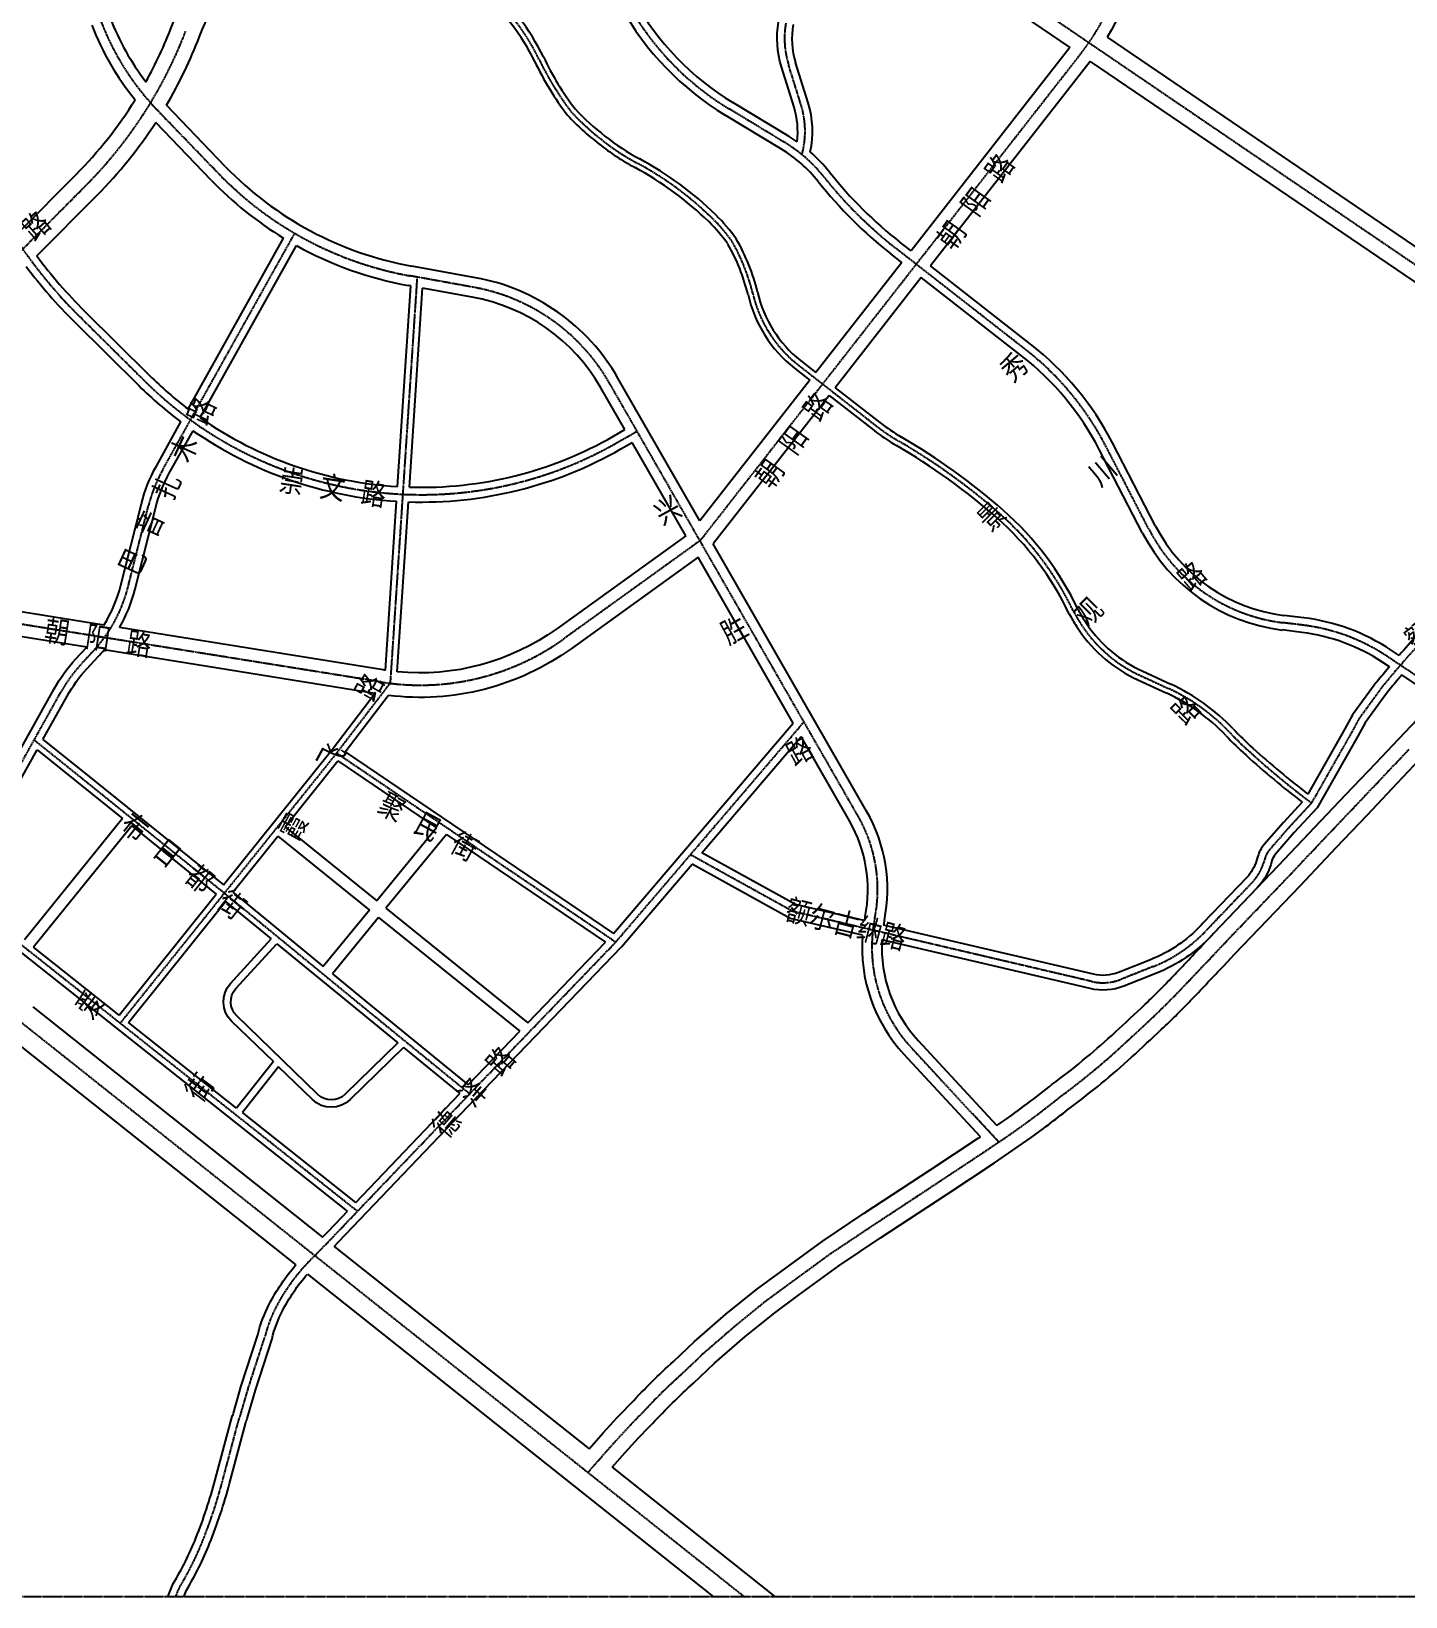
# Model space of a CAD drawing. Header units: millimetres. Extents: x 429861 to 37403537, y 4398138 to 8816131.
# Drawn here: x 434063 to 436857, y 4399003 to 4402187 of the extents above; entities that cross this region are included whole.
import ezdxf

# ---------------------------------------------------------------- set-up
doc = ezdxf.new("R2010")
doc.units = ezdxf.units.MM
doc.linetypes.add('CENTER', pattern=[2, 1.25, -0.25, 0.25, -0.25])
for name, color, linetype in [('zhix', 7, 'Continuous'), ('中心线', 55, 'CENTER'), ('路名', 21, 'Continuous'), ('路网', 253, 'Continuous')]:
    doc.layers.add(name, color=color, linetype=linetype)
doc.styles.add('HZ', font='rs.shx', dxfattribs={"width": 0.8, "bigfont": 'hztxt.shx'})

msp = doc.modelspace()

# ---------------------------------------------------------------- linework, layer by layer
at = {"layer": 'zhix', "flags": 128}
for points in [[(434065.9, 4400202.2), (434655.1, 4399733.9)], [(434017.4, 4400141.1), (434600.9, 4399677.4)], [(434678.7, 4399715.1), (435196.9, 4399303.4)], [(434624.4, 4399658.7), (435450, 4399002.6)], [(435243.9, 4399266), (435575.4, 4399002.6)]]:
    msp.add_lwpolyline(points, dxfattribs=at)
at = {"layer": '中心线'}
for p, q in [((435649.9, 4402547.1), (437337.9, 4401398.3)), ((436195.9, 4402140.5), (435422.5, 4401150.5)), ((435627.9, 4402037), (435602.4, 4402119.2)), ((434442.9, 4401898.2), (434319.6, 4402026.1)), ((434442.9, 4401898.2), (434319.6, 4402026.1)), ((435596, 4401959.7), (435481.7, 4402029)), ((434012, 4401709.7), (434175.4, 4401874.6)), ((434330.4, 4401295.2), (434598.7, 4401775.9)), ((436085.4, 4401538.5), (435819.7, 4401746.1)), ((434962.8, 4401665.9), (434832.8, 4401689.5)), ((434962.8, 4401665.9), (434832.8, 4401689.5)), ((434793.3, 4400861.5), (434848, 4401686.7)), ((434160.7, 4401607.2), (434292.9, 4401476.1)), ((435620.5, 4401509.5), (435643.1, 4401491.8)), ((435422.5, 4401150.5), (435238.4, 4401471.4)), ((435422.5, 4401150.5), (435238.4, 4401471.4)), ((435643.1, 4401491.8), (435782.2, 4401383.1)), ((435254.2, 4401350.3), (435294.6, 4401373.4)), ((436335.5, 4401173.1), (436247.6, 4401343)), ((434259.7, 4401056.5), (434301.4, 4401222.2)), ((435422.5, 4401150.5), (435145.8, 4400951.2)), ((435743.8, 4400590.5), (435422.5, 4401150.5)), ((435743.8, 4400590.5), (435422.5, 4401150.5)), ((434774.3, 4400863.2), (433487.6, 4401069.7)), ((436648, 4400978.9), (436607.6, 4400983.8)), ((434164.9, 4400900.1), (434188.7, 4400925.7)), ((437316.9, 4400583.5), (436819.1, 4400915.5)), ((434684, 4400718.6), (434793.3, 4400861.5)), ((436308.1, 4400880.9), (436375.5, 4400849.7)), ((434025.9, 4400667.9), (434122.7, 4400841.8)), ((436796.4, 4400835.5), (436762, 4400788.3)), ((436808.3, 4400852), (436796.4, 4400835.5)), ((435251.5, 4400334.3), (435633.9, 4400782)), ((436762, 4400788.3), (436746.9, 4400760.3)), ((434069, 4400745.3), (434162.7, 4400670)), ((436746.9, 4400760.3), (436665.1, 4400616.3)), ((434243.8, 4400169), (434684, 4400718.6)), ((434688.8, 4400715.4), (435251.5, 4400334.3)), ((436818, 4400677.7), (436864.4, 4400726.6)), ((434162.7, 4400670), (434455.9, 4400433.6)), ((436757.5, 4400613.7), (436818, 4400677.7)), ((436665.1, 4400616.3), (436619.5, 4400567.1)), ((436694.1, 4400547.1), (436757.5, 4400613.7)), ((436619.5, 4400567.1), (436581.1, 4400522.8)), ((436620.5, 4400469.2), (436694.1, 4400547.1)), ((435611, 4400396.5), (435403.1, 4400511.7)), ((436570.9, 4400504.3), (436568.3, 4400495.6)), ((436544.7, 4400455.1), (436455.7, 4400362)), ((436488.3, 4400331.1), (436620.5, 4400469.2)), ((434726.1, 4399786.4), (433906.6, 4400436.4)), ((434455.9, 4400433.6), (434737.4, 4400202.6)), ((436218.8, 4400254), (435611, 4400396.5)), ((436455.7, 4400362), (436451.9, 4400358)), ((434954.5, 4400025.5), (435251.5, 4400334.3)), ((436464.7, 4400305.9), (436488.3, 4400331.1)), ((436343.7, 4400284.3), (436278.6, 4400258.4)), ((434737.4, 4400202.6), (434954.4, 4400025.6)), ((434041.6, 4400171.7), (435512.7, 4399002.6)), ((436029.8, 4399927.4), (435851.8, 4400119.6)), ((436029.8, 4399927.4), (435851.8, 4400119.6)), ((434705.9, 4399765.3), (434954.5, 4400025.5)), ((434954.4, 4400025.6), (434954.5, 4400025.5)), ((436004.4, 4399910.2), (436053.6, 4399943.5)), ((435908.4, 4399846.6), (436004.4, 4399910.2)), ((435773.1, 4399757.4), (435908.4, 4399846.6)), ((434676, 4399733.8), (434705.9, 4399765.3)), ((435687.8, 4399700.5), (435773.1, 4399757.4)), ((434627.1, 4399683.7), (434676, 4399733.8)), ((435605.1, 4399640.1), (435687.8, 4399700.5)), ((435555.9, 4399603.9), (435605.1, 4399640.1)), ((435494.5, 4399554), (435555.9, 4399603.9)), ((435431.7, 4399499.6), (435494.5, 4399554)), ((434504.2, 4399426.8), (434538, 4399531.3)), ((435388.9, 4399459), (435431.7, 4399499.6)), ((434488.2, 4399371.6), (434504.2, 4399426.8)), ((434451.5, 4399236.7), (434484.7, 4399361.9)), ((435215.8, 4399279.4), (435248.2, 4399316)), ((435194.8, 4399255.2), (435215.8, 4399279.4)), ((434356.6, 4399002.6), (434364.8, 4399022.4)), ((449356.1, 4399002.6), (429861.3, 4399002.6))]:
    msp.add_line(p, q, dxfattribs=at)
for centre, radius, start, end in [((435801.9, 4402448.3), 500, 322.0027, 358.9662), ((434703.5, 4401942.3), 434.3, 25.6559, 49.6976), ((435782.1, 4402525), 579.9, 208.9796, 238.7977), ((434705.9, 4402398.5), 536.6, 200.9499, 223.9518), ((434705.9, 4402398.5), 536.6, 200.9499, 223.9518), ((435774.3, 4402172.6), 180, 170.2217, 197.2803), ((433536.2, 4402508.2), 900, 315.2488, 339.0772), ((435665.6, 4402404.5), 633, 205.6559, 217.1322), ((435537.1, 4402374.5), 515.3, 223.1104, 232.466), ((435456.1, 4401983.5), 180, 344.6809, 17.2803), ((434864.7, 4402317.3), 1000, 199.3491, 225.2488), ((435525.6, 4402346.1), 485.9, 231.5026, 241.696), ((435443.2, 4401707.4), 295, 38.3272, 58.7978), ((434973.8, 4401321.6), 677.8, 45.6266, 61.692), ((434961.2, 4402397.9), 720, 223.9518, 259.724), ((434961.2, 4402397.9), 720, 223.9518, 259.724), ((436348.5, 4402423), 858.9, 218.3275, 232.0027), ((435208.2, 4401561.2), 342.6, 35.3745, 45.6266), ((435132, 4401556.2), 409.6, 13.7542, 29.7567), ((434891.4, 4401272.3), 400, 29.844, 79.724), ((434891.4, 4401272.3), 400, 29.844, 79.724), ((435780.2, 4401710.4), 256.7, 192.7814, 231.5263), ((435719.1, 4401069.6), 595, 27.3524, 52.0027), ((434856.1, 4402044.2), 800, 225.2488, 299.844), ((436028.5, 4401698.3), 400, 232.0027, 239.7505), ((435158.4, 4400206.4), 1327.1, 48.7879, 59.7505), ((434592.3, 4401149), 300, 150.8293, 165.8728), ((435620.4, 4400739), 622, 25.4178, 48.4722), ((436650.8, 4401336.2), 355, 207.3524, 263.0169), ((433968.8, 4401129.7), 300, 317.1414, 345.8728), ((436461, 4401153.6), 315.4, 207.8946, 212.9031), ((436433.5, 4401132), 280.6, 212.2512, 243.4637), ((436600, 4400586.8), 395, 56.3056, 83.0169), ((434853.6, 4401356.8), 500, 260.8796, 305.7718), ((438194, 4399742.1), 1775.1, 137.2228, 140.1988), ((434384.9, 4400696), 300, 137.1414, 150.9236), ((424841.6, 4410867.3), 15604.8, 320.07292, 320.19884), ((436201, 4400476.5), 412, 43.6854, 64.9367), ((437077.4, 4401313.6), 800, 223.6854, 227.7432), ((434520.6, 4400467), 300, 55.8897, 57.0086), ((437716.6, 4402017.1), 1750.5, 227.7432, 233.1007), ((435483.6, 4400441.2), 300, 348.68, 29.844), ((435483.6, 4400441.2), 300, 348.68, 29.844), ((436618.8, 4400490), 50, 138.9763, 163.3926), ((436472.5, 4400524.2), 100, 316.2585, 343.3926), ((436071.9, 4400323.4), 300, 168.68, 222.8019), ((436071.9, 4400323.4), 300, 168.68, 222.8019), ((436233, 4400563.1), 300, 291.6493, 316.8746), ((411464.3, 4424025.4), 34462.1, 316.35485, 316.50597), ((436241.7, 4400351.4), 100, 256.8088, 291.6493), ((435195.4, 4401391), 1667.6, 313.3579, 316.3548), ((432622.3, 4404115.9), 5415.4, 312.4821, 313.3579), ((435259.7, 4401235.9), 1510.2, 306.4466, 312.4821), ((434901.7, 4401584.3), 2004.8, 305.072, 308.7638), ((434902.6, 4399414.6), 385.2, 135.6799, 152.7951), ((434797.5, 4399468.6), 267, 152.7951, 166.4119), ((436264.7, 4398487.3), 1308.2, 132.0283, 137.235), ((434412.8, 4399393.4), 78.5, 336.3107, 343.8155), ((436223.7, 4398452.2), 1303, 134.8774, 138.4753), ((433445.4, 4399503.3), 1040.8, 338.1679, 345.1557), ((433808.1, 4399358), 650.1, 328.9132, 338.1679)]:
    msp.add_arc(centre, radius, start, end, dxfattribs=at)
at = {"layer": '路网', "ltscale": 50}
for p, q in [((435633.1, 4402522.3), (436174.5, 4402153.8)), ((435642.3, 4402041.4), (435616.7, 4402123.6)), ((436216, 4402125.6), (437317.2, 4401376)), ((435603.8, 4401972.5), (435489.4, 4402041.8)), ((434457.3, 4401912.1), (434337.6, 4402036.3)), ((435588.3, 4401946.8), (435473.9, 4402016.1)), ((434428.5, 4401884.3), (434315.9, 4402001.2)), ((435851.5, 4401740.3), (435828.9, 4401757.9)), ((435833, 4401716.6), (435810.4, 4401734.3)), ((434966.4, 4401685.6), (434836.4, 4401709.2)), ((436094.7, 4401550.3), (435890.9, 4401709.5)), ((434834.8, 4401668.8), (434829.2, 4401669.8)), ((434959.2, 4401646.2), (434858.6, 4401664.5)), ((436076.2, 4401526.7), (435872.4, 4401685.8)), ((434150.1, 4401596.5), (434282.3, 4401465.4)), ((434171.2, 4401617.8), (434303.5, 4401486.7)), ((435614.3, 4401501.6), (435636.9, 4401483.9)), ((435626.7, 4401517.3), (435649.2, 4401499.7)), ((435649.2, 4401499.7), (435658.1, 4401492.7)), ((435422.4, 4401190.9), (435255.7, 4401481.3)), ((435636.9, 4401483.9), (435645.8, 4401477)), ((435269.8, 4401376.5), (435221, 4401461.4)), ((435685.2, 4401446.2), (435776.1, 4401375.2)), ((435697.5, 4401461.9), (435788.4, 4401391)), ((435246.8, 4401363.3), (435269.8, 4401376.5)), ((435261.7, 4401337.3), (435284.7, 4401350.5)), ((435393.7, 4401160.5), (435284.7, 4401350.5)), ((436348.8, 4401180), (436260.9, 4401349.9)), ((436322.2, 4401166.2), (436234.3, 4401336.1)), ((435612.2, 4400779.6), (435418.7, 4401116.9)), ((435761.1, 4400600.5), (435449.2, 4401144.1)), ((436649.8, 4400993.8), (436609.5, 4400998.7)), ((436646.2, 4400964), (436605.8, 4400969)), ((436843.6, 4400917.2), (436827.4, 4400928)), ((436824, 4400894.2), (436810.8, 4400903)), ((436303.8, 4400871.9), (436371.3, 4400840.6)), ((436312.4, 4400890), (436379.7, 4400858.7)), ((436920.9, 4400829.6), (436849.1, 4400877.5)), ((435726.4, 4400580.6), (435628.1, 4400752)), ((436025.9, 4399961), (435866.5, 4400133.2)), ((435992.4, 4399938.3), (435837.1, 4400106))]:
    msp.add_line(p, q, dxfattribs=at)
for points in [[(436706.8, 4403133.9), (436460.4, 4402965.4, 0.242834), (436332, 4402727.2), (436326.8, 4402438.8, -0.133178), (436250.1, 4402174.9)], [(434295.9, 4402084.2, 0.035973), (434348.9, 4402197.5, -0.104347), (434489.9, 4402416.1), (434653.5, 4402581.1)], [(435619.7, 4401962.2, 0.108165), (435613.6, 4402032.5), (435588.1, 4402114.7, -0.118617), (435582.1, 4402205.7), (435584.9, 4402221.9, 0.221146), (435548.3, 4402356.5, -0.344368), (435539.4, 4402596.5)], [(434337.6, 4402036.3, 0.041785), (434404.9, 4402176.1, -0.104347), (434532.5, 4402373.8), (434693.7, 4402536.4)], [(436216, 4402125.6, -0.000297), (436215.6, 4402125.1), (435890.9, 4401709.5)], [(434039.2, 4401779.9), (434154.1, 4401895.7, 0.055748), (434274.1, 4402047.3, 0.055748)], [(434074.1, 4401729.8), (434196.7, 4401853.4, 0.051158), (434315.9, 4402001.2, 0.051158)], [(434210.6, 4400979, 0.077853), (434245.1, 4401060.2), (434286.8, 4401225.9, -0.065734), (434317.3, 4401302.5), (434367.3, 4401392.1)], [(434242.5, 4400973.9, 0.067866), (434274.2, 4401052.8), (434315.9, 4401218.6, -0.065734), (434343.5, 4401287.9), (434391.8, 4401374.4)], [(437317.2, 4401376, -0.06037), (437287.4, 4401292.5, -0.046218), (437256.9, 4401241.1, -0.002488), (437252.6, 4401235, -0.15074), (437212.6, 4401204.8), (437180.6, 4401193.2), (437157.2, 4401176.8), (437024.1, 4401086.4), (436946.9, 4401018.3), (436880.5, 4400958.3, 0.00772), (436843.6, 4400917.2)], [(435393.7, 4401160.5), (435131.2, 4400971.5, -0.182706), (434806.8, 4400884.1, -0.182706)], [(435418.7, 4401116.9), (435160.4, 4400930.9, -0.18922), (434788.8, 4400835.9, -0.18922)], [(434706, 4399787.1), (433899.1, 4400427, -0.246611), (433755.4, 4400751.9), (433768.2, 4400943.4, 0.023717), (433769.3, 4400999.2)], [(434783, 4400887.1, -0.002512), (434778.3, 4400887.8), (434242.5, 4400973.9)], [(433864.8, 4400493.2), (434013.5, 4400676.3), (434109.6, 4400849.1, -0.060209), (434153.9, 4400910.3), (434175.9, 4400933.9)], [(434086.8, 4400746.4), (434135.8, 4400834.5, -0.060209), (434175.9, 4400889.9), (434199.7, 4400915.5, 0.01355), (434210.9, 4400928.3, 0.025081)], [(436824, 4400894.2, 0.00114), (436818.7, 4400887.9, -0.000558), (436796.4, 4400861.2), (436784.2, 4400844.3), (436749.2, 4400796.3), (436733.7, 4400767.6), (436658.5, 4400635.1)], [(436849.1, 4400877.5, 0.001616), (436841.8, 4400868.7, -0.000541), (436820.1, 4400842.8), (436808.5, 4400826.7), (436774.7, 4400780.3), (436760, 4400753), (436677.3, 4400607.4), (436630.7, 4400557), (436592.4, 4400513, 0.106941), (436585.2, 4400500), (436582.7, 4400491.3, -0.118951), (436555.5, 4400444.7), (436466.6, 4400351.7), (436462.9, 4400347.8, -0.110513), (436349.2, 4400270.3), (436284.1, 4400244.5, -0.153203), (436215.4, 4400239.4), (435792.3, 4400338.6)], [(436646.9, 4400618.8), (436608.4, 4400577.1), (436569.7, 4400532.7, 0.106941), (436556.5, 4400508.6), (436553.9, 4400499.9, -0.118951), (436533.9, 4400465.4), (436444.8, 4400372.3), (436441, 4400368.3, -0.110513), (436338.1, 4400298.2), (436273, 4400272.4, -0.153203), (436222.3, 4400268.6), (435795.6, 4400368.6)], [(434555.1, 4400090.9), (434470.3, 4400173.2, -0.404879), (434467.9, 4400249.7), (434550.5, 4400340.5)], [(434808.1, 4400129.5), (434700.9, 4400024.6, -0.406638), (434645, 4400024.5), (434480.7, 4400184, -0.404879), (434479, 4400239.6), (434562.1, 4400330.9)], [(434819.8, 4400119.9), (434711.4, 4400013.9, -0.406638), (434634.6, 4400013.7), (434565.9, 4400080.4)], [(434340.4, 4399002.6), (434351.4, 4399029.1, 0.040845), (434397.6, 4399121.8, 0.0305), (434437, 4399240.5), (434470.5, 4399366.9, 0.037091), (434473.8, 4399375.7), (434489.9, 4399431.2), (434523.5, 4399535.4, -0.058974), (434546.7, 4399597.5, -0.060508), (434600.9, 4399677.4)], [(434372.9, 4399002.6), (434378.3, 4399015.6, 0.039977), (434425.5, 4399110.7, 0.0305), (434466, 4399232.8), (434498.9, 4399357, 0.029517), (434502.6, 4399367.4), (434518.6, 4399422.4), (434552.4, 4399527.3, -0.06004), (434573.4, 4399583.8, -0.061424), (434624.4, 4399658.7)]]:
    msp.add_lwpolyline(points, format="xyb", dxfattribs=at)
for points in [[(436250.1, 4402174.9), (437330.2, 4401439.8)], [(436174.5, 4402153.8), (435851.5, 4401740.3)], [(434382, 4401418.5), (434576, 4401766.1)], [(434406.5, 4401400.8), (434602, 4401751)], [(435833, 4401716.6), (435658.1, 4401492.7)], [(434807.8, 4401260.7), (434834.8, 4401668.8)], [(434831.7, 4401259.6), (434858.6, 4401664.5)], [(435872.4, 4401685.8), (435697.5, 4401461.9)], [(435645.8, 4401477), (435422.4, 4401190.9)], [(435685.2, 4401446.2), (435449.2, 4401144.1)], [(434783, 4400887.1), (434805.8, 4401230.8)], [(434806.8, 4400884.1), (434829.7, 4401229.6)], [(434210.6, 4400979), (433676.1, 4401064.8)], [(434175.9, 4400933.9), (433793.4, 4400995.3)], [(434761.6, 4400839.9), (434210.9, 4400928.3)], [(434454, 4400450.6), (434674.5, 4400726), (434761.6, 4400839.9)], [(434701.3, 4400721.4), (434788.8, 4400835.9)], [(435246.8, 4400351.9), (435612.2, 4400779.6)], [(434086.8, 4400746.4), (434170.3, 4400679.3), (434454, 4400450.6)], [(435426.4, 4400516), (435628.1, 4400752)], [(433885.5, 4400471), (434038.4, 4400659.4), (434074.9, 4400725.1)], [(434074.9, 4400725.1), (434155.2, 4400660.6), (434248.6, 4400585.3)], [(434579, 4400568.4), (434686.4, 4400702.5)], [(434686.4, 4400702.5), (434886.9, 4400566.7)], [(434701.3, 4400721.4), (435246.8, 4400351.9)], [(434248.6, 4400585.3), (434048.9, 4400338.9)], [(434267.3, 4400570.3), (434067.7, 4400323.9)], [(434267.3, 4400570.3), (434439, 4400431.9)], [(434472.6, 4400435.5), (434564, 4400549.6)], [(434564, 4400549.6), (434750.3, 4400399.4)], [(434579, 4400568.4), (434765.4, 4400418)], [(434886.9, 4400566.7), (434765.4, 4400418)], [(434906.8, 4400553.2), (434784.1, 4400402.9)], [(434906.8, 4400553.2), (435230.4, 4400334)], [(435756.5, 4400377.8), (435616.5, 4400410.6), (435426.4, 4400516)], [(434678.7, 4399715.1), (434686.8, 4399723.4), (434716.8, 4399755), (434965.3, 4400015.2), (435262.6, 4400324.2), (435406.5, 4400492.7)], [(435752.8, 4400347.9), (435605.6, 4400382.4), (435406.5, 4400492.7)], [(434241.9, 4400185.8), (434439, 4400431.9)], [(434260.7, 4400170.9), (434457.6, 4400416.7)], [(434457.6, 4400416.7), (434550.5, 4400340.5)], [(434472.6, 4400435.5), (434656.5, 4400284.5)], [(434750.3, 4400399.4), (434656.5, 4400284.5)], [(434768.9, 4400384.3), (434675.1, 4400269.3)], [(434768.9, 4400384.3), (435056, 4400152.7)], [(434784.1, 4400402.9), (435072.7, 4400170.1)], [(434241.9, 4400185.8), (434067.7, 4400323.9)], [(434562.1, 4400330.9), (434729.8, 4400193.3), (434808.1, 4400129.5)], [(435072.7, 4400170.1), (435230.4, 4400334)], [(434675.1, 4400269.3), (434745, 4400211.9), (434951.1, 4400043.7)], [(434480.4, 4399996.6), (434260.7, 4400170.9)], [(434951.1, 4400043.7), (435056, 4400152.7)], [(434819.8, 4400119.9), (434934.5, 4400026.3)], [(434555.1, 4400090.9), (434480.4, 4399996.6)], [(434565.9, 4400080.4), (434492.1, 4399987.3)], [(434722.6, 4399804.5), (434934.5, 4400026.3)], [(434722.6, 4399804.5), (434492.1, 4399987.3)], [(434655.1, 4399733.9), (434665.2, 4399744.2), (434695.1, 4399775.6), (434706, 4399787.1)]]:
    msp.add_lwpolyline(points, dxfattribs=at)
at = {"layer": '路网', "ltscale": 0.2}
for points in [[(436025.9, 4399961), (436036.6, 4399968.2, 0.016152), (436138.6, 4400044.8, 0.026443), (436259.4, 4400144.3, 0.003821), (436319.7, 4400200.3, 0.013078), (436380.4, 4400260.7, 0.000659), (436442.9, 4400326.5), (436466.6, 4400351.7), (436598.8, 4400489.9), (436672.3, 4400567.7), (436735.7, 4400634.4), (436796.2, 4400698.3), (436842.7, 4400747.2), (436920.9, 4400829.6)], [(436095.6, 4399936.6, 0.012298), (436175.2, 4399997.3, 0.026242), (436299.9, 4400100, 0.003821), (436360.9, 4400156.7, 0.013078), (436423.8, 4400219.3, 0.00066), (436486.6, 4400285.3), (436510.1, 4400310.5), (436642.3, 4400448.5), (436715.9, 4400526.5), (436779.2, 4400593.1), (436839.7, 4400657.1), (436886.2, 4400705.9, 0.000061), (436886.2, 4400705.9), (436971.6, 4400795.8)], [(435196.9, 4399303.4), (435225.7, 4399335.9, -0.015585), (435282.7, 4399396.4, -0.022538), (435368.5, 4399481.1), (435411.6, 4399521.8), (435475.2, 4399577), (435537.6, 4399627.6), (435587.4, 4399664.3), (435670.6, 4399725.1), (435756.5, 4399782.4), (435891.8, 4399871.7), (435987.7, 4399935.2), (435992.4, 4399938.3)], [(435243.9, 4399266), (435270.6, 4399296.1, -0.015822), (435325.9, 4399354.7, -0.022914), (435409.2, 4399437), (435451.8, 4399477.3), (435513.8, 4399531), (435574.3, 4399580.1), (435622.9, 4399615.9), (435705, 4399675.9), (435789.7, 4399732.4), (435924.9, 4399821.6), (436021, 4399885.3), (436095.6, 4399936.6)]]:
    msp.add_lwpolyline(points, format="xyb", dxfattribs=at)
at = {"layer": '路网'}
for points in [[(434678.7, 4399715.1), (435196.9, 4399303.4)], [(435243.9, 4399266), (435575.4, 4399002.6)]]:
    msp.add_lwpolyline(points, dxfattribs=at)
at = {"layer": '路网', "ltscale": 50}
for centre, radius, start, end in [((434703.5, 4401942.3), 424.3, 25.6559, 49.6976), ((434703.5, 4401942.3), 444.3, 25.6559, 49.6976), ((435782.1, 4402525), 594.9, 208.9797, 238.7978), ((435782.1, 4402525), 564.9, 208.9797, 238.7978), ((434705.9, 4402398.5), 556.6, 200.9499, 219.1231), ((434705.9, 4402398.5), 516.6, 200.9499, 217.473), ((435774.3, 4402172.6), 165, 170.2217, 197.2803), ((435665.6, 4402404.5), 623, 205.6559, 217.0841), ((435665.6, 4402404.5), 643, 205.6559, 217.1787), ((435456.1, 4401983.5), 195, 347.5347, 17.2803), ((435537.1, 4402374.5), 525.3, 223.0534, 232.4569), ((435537.1, 4402374.5), 505.3, 223.1696, 232.4756), ((435525.6, 4402346.1), 495.9, 231.5123, 241.696), ((435525.6, 4402346.1), 475.9, 231.4925, 241.696), ((435443.2, 4401707.4), 280, 38.3272, 58.7977), ((435443.2, 4401707.4), 310, 55.2996, 58.7978), ((434961.2, 4402397.9), 700, 223.9518, 259.724), ((434973.8, 4401321.6), 687.8, 45.6266, 61.692), ((435443.2, 4401707.4), 310, 38.3272, 49.0288), ((434961.2, 4402397.9), 740, 223.9518, 238.6321), ((434973.8, 4401321.6), 667.8, 45.6266, 61.692), ((436348.5, 4402423), 873.9, 218.3275, 232.0027), ((436348.5, 4402423), 843.9, 218.3275, 232.0027), ((435208.2, 4401561.2), 332.6, 35.4589, 45.6266), ((435208.2, 4401561.2), 352.6, 35.2947, 45.6266), ((435132, 4401556.2), 399.6, 13.7662, 29.6862), ((435132, 4401556.2), 419.6, 13.7424, 29.8236), ((434864.7, 4402317.3), 985, 216.6186, 225.2488), ((434961.2, 4402397.9), 740, 240.9554, 259.724), ((434864.7, 4402317.3), 1015, 216.8755, 225.2488), ((434891.4, 4401272.3), 420, 29.844, 79.724), ((435780.2, 4401710.4), 246.7, 192.762, 231.5168), ((434891.4, 4401272.3), 380, 29.844, 79.724), ((435780.2, 4401710.4), 266.7, 192.8, 231.5353), ((435719.1, 4401069.6), 610, 27.3524, 52.0027), ((435719.1, 4401069.6), 580, 27.3524, 52.0027), ((434856.1, 4402044.2), 815, 225.2488, 233.1424), ((434856.1, 4402044.2), 785, 225.2488, 232.8468), ((434856.1, 4402044.2), 815, 235.2658, 266.4576), ((434856.1, 4402044.2), 785, 235.0525, 266.4672), ((436028.5, 4401698.3), 410, 232.0027, 239.7505), ((436028.5, 4401698.3), 390, 232.0027, 239.7505), ((434856.1, 4402044.2), 815, 268.1452, 299.844), ((434856.1, 4402044.2), 785, 268.2193, 299.844), ((435158.4, 4400206.4), 1317.1, 48.7891, 59.7505), ((435158.4, 4400206.4), 1337.1, 48.7867, 59.7505), ((435620.4, 4400739), 632, 25.4377, 48.4747), ((435620.4, 4400739), 612, 25.3978, 48.4697), ((436650.8, 4401336.2), 340, 207.3524, 263.0169), ((436650.8, 4401336.2), 370, 207.3524, 263.0169), ((436461, 4401153.6), 325.4, 207.8561, 212.8931), ((436461, 4401153.6), 305.4, 207.9347, 212.9138), ((436433.5, 4401132), 270.6, 212.2392, 243.4338), ((436600, 4400586.8), 410, 56.3056, 83.0169), ((436433.5, 4401132), 290.6, 212.2624, 243.492), ((436600, 4400586.8), 380, 56.3056, 83.0169), ((436201, 4400476.5), 402, 43.6854, 64.9347), ((436201, 4400476.5), 422, 43.6854, 64.9386), ((437077.4, 4401313.6), 790, 223.6854, 227.7432), ((437077.4, 4401313.6), 810, 223.6854, 227.7432), ((437716.6, 4402017.1), 1760.5, 227.7432, 232.5844), ((437716.6, 4402017.1), 1740.5, 227.7432, 232.5604), ((435483.6, 4400441.2), 280, 348.68, 29.844), ((435483.6, 4400441.2), 320, 348.68, 29.844), ((436071.9, 4400323.4), 320, 168.68, 170.2212), ((436071.9, 4400323.4), 280, 168.68, 170.7094), ((436071.9, 4400323.4), 320, 175.6254, 222.8019), ((436071.9, 4400323.4), 280, 176.8972, 222.8019)]:
    msp.add_arc(centre, radius, start, end, dxfattribs=at)

# ---------------------------------------------------------------- texts
at = {"layer": '路名', "style": 'HZ'}
for s, rotation, p in [('朝 阳 路', 54.4365, (435940.5, 4401736.1)), ('昆  都  仑  路', 41.3193, (433804.4, 4401520.2)), ('秀', 40.2874, (436059.6, 4401467.1)), ('巴 音 扎 木 路', 65.421, (434282.6, 4401074.1)), ('朝 阳 路', 54.4365, (435570.7, 4401250.9)), ('川', 40.2874, (436238.5, 4401255.5)), ('崇 文 路', 351.3009, (434563.7, 4401248.7)), ('兴', 28.676, (435347.5, 4401177.2)), ('景', 45.0239, (436015.9, 4401163.5)), ('路', 40.2874, (436420.7, 4401042.2)), ('额尔古纳路', 36.5405, (436878.8, 4400922.2)), ('观', 45.0239, (436213.7, 4400968.9)), ('朝 阳 路', 351.3009, (434086.8, 4400943.4)), ('胜', 28.676, (435482.5, 4400934.2)), ('霞   飞   路', 61.3543, (434606.5, 4400534.5)), ('路', 45.0239, (436411.5, 4400769.8)), ('路', 28.676, (435616.2, 4400687.5)), ('聚 民 街', 331.4923, (434761.5, 4400597.3)), ('布 日 都 街', 321.447, (434237.5, 4400563)), ('额尔古纳路', 345.3731, (435591.9, 4400376.6)), ('爱', 52.5961, (434188.2, 4400171.6)), ('德 泽 路', 49.1239, (434910.5, 4399928.8)), ('街', 52.5961, (434411, 4400002.6))]:
    msp.add_text(s, height=50, rotation=rotation, dxfattribs=at).set_placement(p)

doc.saveas('drawing.dxf')
